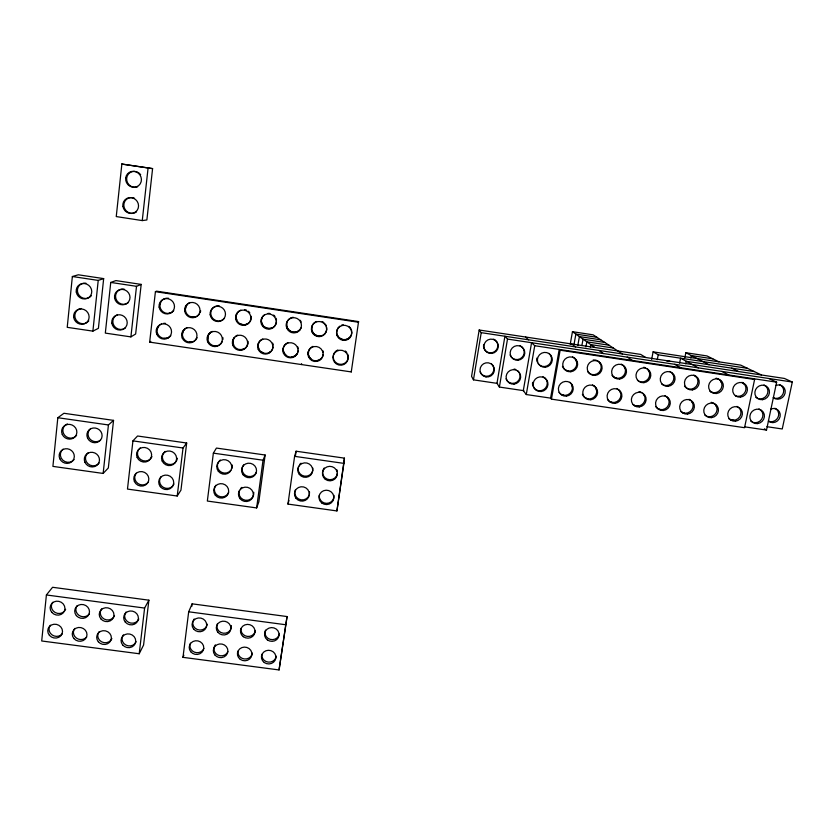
<?xml version="1.0" encoding="UTF-8"?>
<svg xmlns="http://www.w3.org/2000/svg" width="834" height="834" viewBox="0 0 834 834"><rect width="100%" height="100%" fill="white"/><g stroke="black" fill="none" stroke-linecap="round" stroke-linejoin="round"><path stroke-width="1.25" d="M358.568 321.59L358.505 322.247L155.416 291.671L149.661 342.128L351.27 371.922L358.568 321.59L156.5 291.16L155.416 291.671M57.827 417.719L52.907 466.383L103.145 473.441L108.326 467.957L113.549 420.378L63.947 413.278L57.827 417.719L108.43 424.954L113.549 420.378M72.36 276.513L67.22 327.335L92.897 331.129L98.402 328.346L103.666 278.608L78.323 274.793L72.36 276.513L98.224 280.412L103.666 278.608M343.9 463.381L344.432 458.137L296.091 451.215L294.6 456.344L287.98 504.08L336.926 510.94L343.9 463.381L294.6 456.344M46.402 594.965L41.7 640.981L139.205 653.752L143.573 645.057L148.89 600.178L52.573 587.282L46.402 594.965L144.605 608.069L148.89 600.178M92.897 331.129L98.224 280.412M121.858 164.058L116.249 216.569L142.26 220.583L146.867 219.968L152.591 168.614L121.858 164.058L152.591 168.614M110.745 282.434L105.324 333.1L130.896 336.884L135.65 333.986L141.186 284.404L115.936 280.589L110.745 282.434L136.515 286.312L141.186 284.404M336.926 510.94L344.432 458.137M103.145 473.441L108.43 424.954M142.26 220.583L148.066 168.176M130.896 336.884L136.515 286.312M132.929 440.873L127.477 489.078L177.215 496.022L180.947 490.142L186.68 443.01L137.558 436.005L132.929 440.873L183.021 448.004L186.68 443.01M351.27 371.922L351.375 371.026M139.205 653.752L144.605 608.069M177.215 496.022L183.021 448.004M182.98 657.348L188.682 611.791L192.133 603.837L287.052 616.555L279.056 669.942L182.98 657.348L183.866 655.17M191.81 606.391L192.133 603.837M213.368 453.143L207.343 501.046L256.643 507.927L258.842 501.849L265.129 455.01L216.433 448.067L213.368 453.143L263.033 460.212L265.129 455.01M256.643 507.927L263.033 460.212M295.382 456.281L296.091 451.215M279.056 669.942L287.052 616.555M645.745 357.505L640.679 354.408L479.175 330.003L471.564 376.332L473.451 379.845L497.585 383.432M473.451 379.845L481.228 332.662L479.175 330.003M499.389 387.059L507.499 339.073L504.914 336.248L496.981 383.338L499.389 387.059L523.856 390.687M526.275 394.534L534.73 345.724L531.571 342.711L523.304 390.604L526.275 394.534L550.482 398.11M551.451 399.142L560.135 350.197L559.218 349.415L550.586 398.131L551.451 399.142L744.553 427.706L754.593 379.501L752.737 378.584M570.216 344.254L572.458 331.692L593.141 334.83L622.425 353.981M574.042 344.317L575.877 334.1L596.904 337.29M577.816 345.412L579.401 336.592L600.793 339.834M581.892 345.578L583.049 339.167L604.817 342.461M585.916 346.902L586.834 341.836L608.976 345.193M590.305 347.111L590.753 344.609L613.303 348.018M651.656 359.423L653.105 351.865L740.707 365.125L761.463 374.977M657.255 359.788L658.214 354.804L653.105 351.865M679.606 363.165L680.586 358.193L698.36 367.867M684.85 357.723L685.84 352.719L706.971 355.93L718.887 361.82M685.788 363.832L686.288 361.299L754.29 371.568M690.823 358.109L691.323 355.565L712.83 358.828M744.658 426.841L766.509 430.073L776.642 382.18L768.906 378.511M481.228 332.662L784.429 378.448L792.3 382.035L782.25 428.968L766.915 426.695M287.98 504.08L288.939 500.473M301.282 364.531L301.627 363.676M149.661 342.128L150.766 341.377M188.682 611.791L285.437 624.708M658.214 354.804L747.379 368.294M507.499 339.073L792.3 382.035M534.73 345.724L776.642 382.18M560.135 350.197L754.593 379.501M731.679 368.159L738.434 371.505M685.84 352.719L709.015 364.729M721.931 371.422L728.78 374.966M674.716 364.302L680.648 367.711M764.361 428.77L766.509 430.073M627.251 357.14L632.276 360.424M572.458 331.692L594.83 347.476M599.041 350.457L603.43 353.553M571.811 344.004L575.606 346.913M525.618 337.019L528.537 339.813M666.752 360.976A6.974 6.672 -44.4 0 1 670.223 361.508M491.278 363.634A7.183 7.058 -34.9 0 1 490.892 374.893A7.183 7.058 -34.9 0 1 480.061 371.797M493.624 339.157A7.214 7.099 -41.3 0 1 497.408 347.976A7.214 7.099 -41.3 0 1 488.86 352.657A7.214 7.099 -41.3 0 1 483.584 344.651M770.918 408.962A7.339 6.891 -42.2 0 1 780.103 416.593A7.339 6.891 -42.2 0 1 768.343 421.118A7.308 6.86 -42.3 0 0 777.934 417.511A7.308 6.86 -42.3 0 0 774.838 408.222M775.901 385.423A7.381 6.922 -44 0 1 785.107 393.127A7.381 6.922 -44 0 1 773.306 397.672M779.811 384.776A7.35 6.901 -44 0 1 782.918 394.138A7.35 6.901 -44 0 1 773.316 397.839M519.968 345.641A7.35 7.204 -41.7 0 1 521.875 357.546A7.35 7.204 -41.7 0 1 510.085 354.982M517.487 370.546A7.318 7.162 -36.5 0 1 517.049 381.982A7.318 7.162 -36.5 0 1 506.04 378.844M514.067 369.055A7.318 7.162 -36.5 0 1 515.881 369.577M758.94 408.9A7.454 7.016 -41.9 0 1 761.65 419.231A7.454 7.016 -41.9 0 1 750.808 421.18M763.965 384.974A7.496 7.058 -43.8 0 1 766.665 395.379A7.496 7.058 -43.8 0 1 755.792 397.338M743.157 383.119A7.527 7.11 -43.7 0 1 744.408 384.495M733.753 420.065A7.485 7.068 -41.7 0 1 730.052 419.512M715.562 404.98A7.485 7.099 -41.5 0 1 716.396 406.638M720.451 380.898A7.527 7.141 -43.6 0 1 721.285 382.566M712.861 392.491A7.527 7.141 -43.6 0 1 711.048 391.97M695.16 375.905A7.527 7.162 -43.5 0 1 696.432 377.281M691.626 401.415A7.485 7.12 -41.2 0 1 692.47 403.083M684.099 412.955A7.485 7.12 -41.2 0 1 682.285 412.434M667.617 397.839A7.485 7.152 -40.9 0 1 668.472 399.507M660.121 409.4A7.485 7.152 -40.9 0 1 658.307 408.879M648.185 370.035A7.527 7.225 -43.2 0 1 649.05 371.714M643.546 394.253A7.485 7.183 -40.4 0 1 644.411 395.931M638 405.866A7.485 7.183 -40.4 0 1 634.257 405.314M599.688 362.738A7.527 7.277 -42.7 0 1 600.574 364.437M596.101 388.738A7.485 7.235 -39.3 0 1 596.498 390.593M587.814 398.683A7.485 7.235 -39.3 0 1 585.979 398.152M619.412 390.666A7.485 7.214 -39.9 0 1 620.288 392.334M611.979 402.259A7.485 7.214 -39.9 0 1 610.154 401.738M623.968 366.397A7.527 7.256 -43 0 1 624.843 368.075M616.493 378.073A7.527 7.256 -43 0 1 613.042 376.561M571.843 385.131A7.485 7.266 -38.5 0 1 572.26 386.986M563.576 395.087A7.485 7.266 -38.5 0 1 561.741 394.565M575.345 359.079A7.527 7.308 -42.3 0 1 576.638 362.654M567.933 370.807A7.527 7.308 -42.3 0 1 566.077 370.275M548.918 353.376A7.496 7.308 -41.9 0 1 549.168 364.479A7.496 7.308 -41.9 0 1 538.086 363.561M537.19 361.873A7.496 7.308 -41.9 0 1 536.846 358.067M543.017 376.707A7.454 7.266 -37.5 0 1 545.572 388.008A7.454 7.266 -37.5 0 1 533.854 387.82M532.957 386.142A7.454 7.266 -37.5 0 1 532.624 382.368M736.954 406.398A7.496 7.079 -41.7 0 1 739.716 416.791A7.496 7.079 -41.7 0 1 728.812 418.751M616.743 388.488A7.496 7.214 -39.9 0 1 619.162 399.767A7.496 7.214 -39.9 0 1 607.475 399.58M592.515 384.87A7.496 7.245 -39.3 0 1 594.308 396.89A7.496 7.245 -39.3 0 1 582.382 394.315M593.193 359.944A7.537 7.287 -42.7 0 1 600.501 370.254A7.537 7.287 -42.7 0 1 587.689 371.714M642.524 393.075A7.496 7.183 -40.4 0 1 643.285 403.354A7.496 7.183 -40.4 0 1 632.902 404.532M639.094 391.563A7.496 7.183 -40.4 0 1 640.919 392.084M647.163 368.816A7.537 7.235 -43.2 0 1 647.914 379.168A7.537 7.235 -43.2 0 1 637.499 380.356M643.723 367.294A7.537 7.235 -43.2 0 1 645.547 367.825M665.021 395.681A7.496 7.162 -40.8 0 1 667.346 406.919A7.496 7.162 -40.8 0 1 655.701 406.731M621.299 364.177A7.537 7.256 -43 0 1 623.717 375.54A7.537 7.256 -43 0 1 611.979 375.342M689.061 399.267A7.496 7.131 -41.2 0 1 691.918 409.692A7.496 7.131 -41.2 0 1 680.982 411.662M693.867 375.091A7.537 7.172 -43.5 0 1 696.14 386.392A7.537 7.172 -43.5 0 1 684.485 386.205M669.744 371.464A7.537 7.204 -43.3 0 1 672.642 381.993A7.537 7.204 -43.3 0 1 661.654 383.974M741.926 382.316A7.537 7.12 -43.7 0 1 745.179 391.938A7.537 7.12 -43.7 0 1 735.327 395.743M711.235 402.311A7.496 7.099 -41.5 0 1 716.333 412.403A7.496 7.099 -41.5 0 1 704.928 415.217M716.114 378.177A7.537 7.141 -43.6 0 1 721.222 388.352A7.537 7.141 -43.6 0 1 709.776 391.177M569.841 382.243A7.496 7.277 -38.5 0 1 570.06 393.294A7.496 7.277 -38.5 0 1 558.989 392.387M572.593 356.848A7.537 7.318 -42.3 0 1 574.438 368.982A7.537 7.318 -42.3 0 1 562.429 366.366M347.726 354.158A7.548 7.464 20.8 0 1 343.525 363.843A7.548 7.464 20.8 0 1 333.725 359.61A7.548 7.464 20.8 0 1 337.916 349.926M345.391 351.041A7.548 7.464 20.8 0 1 346.767 352.448M350.228 336.842A7.589 7.516 30.3 0 1 337.259 334.903M216.527 345.787A7.694 7.475 35.4 0 1 214.536 345.745M207.916 339.136A7.694 7.475 35.4 0 1 210.762 332.213M222.386 341.45A7.704 7.485 35.4 0 1 209.959 343.671A7.704 7.485 35.4 0 1 212.326 331.39M222.866 337.582A7.704 7.485 35.4 0 1 222.887 339.553M248.511 323.206A7.704 7.516 38.8 0 1 240.963 324.051M236.804 319.87A7.704 7.516 38.8 0 1 236.283 317.942M236.272 315.961A7.704 7.516 38.8 0 1 236.773 314.053M224.523 318.171A7.746 7.527 39.4 0 1 211.356 316.19A7.746 7.527 39.4 0 1 219.352 305.89M194.312 317.076A7.767 7.527 39.8 0 1 190.371 316.482M185.596 308.361A7.767 7.527 39.8 0 1 187.066 304.744M197.126 337.707A7.735 7.485 36.3 0 1 184.689 339.918A7.735 7.485 36.3 0 1 187.014 327.626M191.299 342.044A7.725 7.475 36.3 0 1 189.308 342.013M182.615 333.412A7.725 7.475 36.3 0 1 184.074 329.816M199.18 314.376A7.777 7.527 39.8 0 1 187.004 314.137A7.777 7.527 39.8 0 1 190.006 302.513M200.66 310.769A7.777 7.527 39.8 0 1 200.16 312.677M243.601 349.039A7.662 7.475 34.2 0 1 239.702 349.477M233.645 344.786A7.662 7.475 34.2 0 1 233.113 342.878M233.103 340.908A7.662 7.475 34.2 0 1 234.594 337.332M248.073 341.335A7.673 7.485 34.2 0 1 238.597 349.415A7.673 7.485 34.2 0 1 234.458 337.468M235.855 336.102A7.673 7.485 34.2 0 1 237.575 335.153M323.248 354.46A7.589 7.475 26.6 0 1 311.113 359.204A7.589 7.475 26.6 0 1 312.906 346.36M322.768 350.603A7.589 7.475 26.6 0 1 323.258 352.501M251.295 316.367A7.715 7.527 38.8 0 1 245.405 324.666A7.715 7.527 38.8 0 1 236.439 319.349A7.715 7.527 38.8 0 1 240.765 310.133M244.685 309.695A7.715 7.527 38.8 0 1 246.614 310.248M248.344 311.27A7.715 7.527 38.8 0 1 249.762 312.708M271.978 327.918A7.673 7.516 37.9 0 1 264.43 326.792M263.023 325.375A7.673 7.516 37.9 0 1 261.501 321.726M261.501 319.745A7.673 7.516 37.9 0 1 262.012 317.837M273.198 347.027A7.642 7.485 32.5 0 1 261.052 351.792A7.642 7.485 32.5 0 1 262.752 338.896M272.687 343.16A7.642 7.485 32.5 0 1 273.198 345.067M296.821 354.158A7.61 7.475 30.2 0 1 291.796 356.931M286.208 355.347A7.61 7.475 30.2 0 1 283.32 348.372M300.209 329.357A7.642 7.516 36.6 0 1 286.667 323.519M298.259 350.749A7.61 7.475 30.2 0 1 286.114 355.503A7.61 7.475 30.2 0 1 287.866 342.638M297.759 346.881A7.61 7.475 30.2 0 1 298.27 348.789M301.137 327.804A7.652 7.527 36.6 0 1 288.074 329.253A7.652 7.527 36.6 0 1 293.151 317.243M300.177 320.277A7.652 7.527 36.6 0 1 301.168 322.007M270.393 351.802A7.642 7.475 32.6 0 1 268.684 352.751M262.877 352.646A7.642 7.475 32.6 0 1 261.167 351.635M258.769 348.508A7.642 7.475 32.6 0 1 258.748 342.753M276.513 322.132A7.683 7.527 37.9 0 1 265.149 327.491A7.683 7.527 37.9 0 1 264.305 314.887M267.954 313.448A7.683 7.527 37.9 0 1 269.945 313.49M273.604 315.064A7.683 7.527 37.9 0 1 275.012 316.493M276.002 318.234A7.683 7.527 37.9 0 1 276.513 320.152M348.935 326.386A7.589 7.527 30.2 0 1 349.78 337.478A7.589 7.527 30.2 0 1 338.614 337.27A7.589 7.527 30.2 0 1 339.709 326.209M341.429 325.26A7.589 7.527 30.2 0 1 343.347 324.78M320.371 359.214A7.579 7.475 26.6 0 1 316.743 360.632M311.176 359.047A7.579 7.475 26.6 0 1 308.319 352.084M320.214 335.893A7.61 7.516 34.4 0 1 312.25 331.161M311.749 329.242A7.61 7.516 34.4 0 1 311.76 327.272M169.636 336.873A7.756 7.475 37 0 1 164.006 338.27M157.272 329.649A7.756 7.475 37 0 1 158.721 326.052M170.845 312.802A7.798 7.527 40.2 0 1 168.916 313.282M160.149 304.556A7.798 7.527 40.2 0 1 160.639 302.638M308.559 353.387A7.548 7.443 26.8 0 1 308.57 351.437M326.761 327.689A7.621 7.527 34.4 0 1 320.809 335.935A7.621 7.527 34.4 0 1 311.968 330.66A7.621 7.527 34.4 0 1 316.367 321.486M322.185 321.601A7.621 7.527 34.4 0 1 323.894 322.622M325.281 324.04A7.621 7.527 34.4 0 1 326.261 325.771M170.834 335.643A7.767 7.485 37 0 1 158.679 335.414A7.767 7.485 37 0 1 161.629 323.842M163.547 323.363A7.767 7.485 37 0 1 165.549 323.404M173.774 310.582A7.808 7.527 40.2 0 1 160.535 308.58A7.808 7.527 40.2 0 1 168.478 298.238M177.34 458.314A7.558 7.235 22.8 0 1 166.227 463.506A7.558 7.235 22.8 0 1 165.205 451.402M148.254 482.198A7.548 7.193 22.5 0 1 137.766 483.386A7.548 7.193 22.5 0 1 136.161 473.222M151.986 456.615A7.589 7.245 24.4 0 1 140.508 459.44A7.589 7.245 24.4 0 1 140.268 447.858M173.983 484.054A7.527 7.183 20.9 0 1 163.391 487.4A7.527 7.183 20.9 0 1 161.014 476.714M227.901 651.708A7.266 6.828 7.8 0 1 217.601 654.919A7.266 6.828 7.8 0 1 215.38 644.828M207.28 624.155A7.308 6.88 10.1 0 1 197.314 629.534A7.308 6.88 10.1 0 1 194.197 618.943M203.892 648.55A7.277 6.839 9.4 0 1 194.447 652.167A7.277 6.839 9.4 0 1 190.392 643.202M231.362 625.563A7.287 6.88 8.4 0 1 223.251 633.214A7.287 6.88 8.4 0 1 217.403 623.707M252.327 653.147A7.245 6.818 6.1 0 1 244.237 658.943A7.245 6.818 6.1 0 1 237.971 651.25M276.221 656.295A7.225 6.808 4.3 0 1 268.121 662.081A7.225 6.808 4.3 0 1 261.897 654.409M279.38 633.746A7.256 6.86 4.7 0 1 270.32 639.397A7.256 6.86 4.7 0 1 265.493 630.108M255.412 630.556A7.266 6.87 6.6 0 1 247.281 636.394A7.266 6.87 6.6 0 1 240.995 628.638M114.487 615.773A7.391 6.901 15.7 0 1 104.104 619.026A7.391 6.901 15.7 0 1 101.665 608.778M111.902 638.573A7.36 6.86 14.8 0 1 101.56 641.805A7.36 6.86 14.8 0 1 99.131 631.64M136.14 641.763A7.339 6.849 13.5 0 1 125.809 644.995A7.339 6.849 13.5 0 1 123.422 634.841M138.809 619.005A7.37 6.901 14.4 0 1 128.436 622.247A7.37 6.901 14.4 0 1 126.049 612.02M86.694 636.926A7.381 6.86 16 0 1 76.436 638.104A7.381 6.86 16 0 1 74.768 628.429M89.186 614.095A7.412 6.912 17 0 1 78.896 615.284A7.412 6.912 17 0 1 77.228 605.526M65.646 609.289A7.433 6.912 18.2 0 1 55.252 612.552A7.433 6.912 18.2 0 1 52.719 602.263M62.331 633.725A7.402 6.87 17.2 0 1 52.062 634.903A7.402 6.87 17.2 0 1 50.353 625.208M333.934 495.365A7.391 7.162 4.7 0 1 326.542 503.35A7.391 7.162 4.7 0 1 319.286 495.167M309.529 491.924A7.412 7.172 8.1 0 1 301.178 499.847A7.412 7.172 8.1 0 1 295.351 489.923M337.374 473.535A7.412 7.214 5.6 0 1 327.126 479.112A7.412 7.214 5.6 0 1 324.186 468.01M336.905 469.823A7.412 7.214 5.6 0 1 337.384 471.648M312.896 468.166A7.433 7.225 9.5 0 1 304.514 476.151A7.433 7.225 9.5 0 1 298.666 466.143M299.646 464.517A7.433 7.225 9.5 0 1 301.022 463.204M253.765 492.31A7.443 7.172 14.1 0 1 245.457 500.254A7.443 7.172 14.1 0 1 239.514 490.309M240.484 488.693A7.443 7.172 14.1 0 1 241.85 487.39M256.434 472.221A7.475 7.225 15.9 0 1 245.832 475.568A7.475 7.225 15.9 0 1 243.601 464.872M228.693 492.54A7.464 7.172 16.5 0 1 218.122 495.876A7.464 7.172 16.5 0 1 215.85 485.232M230.81 470.355A7.496 7.225 18.4 0 1 219.603 470.908A7.496 7.225 18.4 0 1 220.249 460.034M232.248 465.018A7.496 7.225 18.4 0 1 231.769 468.729M74.08 459.555A7.652 7.225 27.1 0 1 62.759 460.107A7.652 7.225 27.1 0 1 63.134 449.14M76.603 435.369A7.694 7.277 28.9 0 1 64.562 435.181A7.694 7.277 28.9 0 1 67.304 423.933M99.11 463.078A7.621 7.225 26.1 0 1 87.81 463.631A7.621 7.225 26.1 0 1 88.237 452.685M100.361 440.279A7.662 7.266 27.9 0 1 89.707 438.757A7.662 7.266 27.9 0 1 90.812 428.467M128.102 302.846A7.871 7.537 40.8 0 1 115.843 298.499A7.871 7.537 40.8 0 1 124.089 289.064M125.329 328.002A7.829 7.485 38.2 0 1 113.924 325.552A7.829 7.485 38.2 0 1 117.385 314.783M88.8 320.871A7.871 7.485 38.7 0 1 75.957 319.787A7.871 7.485 38.7 0 1 81.294 308.507M91.427 295.632A7.923 7.537 41 0 1 78.073 293.61A7.923 7.537 41 0 1 85.933 283.195M137.673 186.764A8.1 7.725 52.7 0 1 127.612 182.855A8.1 7.725 52.7 0 1 130.146 172.523A8.1 7.725 52.7 0 1 140.654 174.65M136.567 211.836A8.038 7.683 50.2 0 1 126.497 211.158A8.038 7.683 50.2 0 1 124.975 201.067A8.038 7.683 50.2 0 1 134.503 198.242M491.789 353.428A7.245 7.131 -41.2 0 0 496.96 342.034A7.245 7.131 -41.2 0 0 484.554 343.42A7.245 7.131 -41.2 0 0 491.789 353.428M485.993 376.916A7.204 7.079 -34.8 0 0 493.884 367.262A7.204 7.079 -34.8 0 0 481.645 365.428A7.204 7.079 -34.8 0 0 485.993 376.916M518.154 360.194A7.381 7.235 -41.6 0 0 523.46 348.602A7.381 7.235 -41.6 0 0 510.835 350.019A7.381 7.235 -41.6 0 0 518.154 360.194M514.057 384.099A7.339 7.183 -36.4 0 0 519.342 372.6A7.339 7.183 -36.4 0 0 506.77 374.007A7.339 7.183 -36.4 0 0 514.057 384.099M757.533 423.589A7.485 7.037 -41.9 0 0 763.256 412.079A7.485 7.037 -41.9 0 0 750.642 413.508A7.485 7.037 -41.9 0 0 757.533 423.589M762.557 399.674A7.527 7.079 -43.7 0 0 768.302 388.091A7.527 7.079 -43.7 0 0 755.656 389.509A7.527 7.079 -43.7 0 0 762.557 399.674M545.478 367.2A7.527 7.339 -41.8 0 0 550.93 355.409A7.527 7.339 -41.8 0 0 538.086 356.848A7.527 7.339 -41.8 0 0 545.478 367.2M541.203 391.521A7.485 7.297 -37.4 0 0 546.635 379.824A7.485 7.297 -37.4 0 0 533.833 381.263A7.485 7.297 -37.4 0 0 541.203 391.521M735.494 421.17A7.516 7.099 -41.6 0 0 741.217 409.598A7.516 7.099 -41.6 0 0 728.53 411.026A7.516 7.099 -41.6 0 0 735.494 421.17M615.065 403.333A7.527 7.245 -39.9 0 0 620.621 391.636A7.527 7.245 -39.9 0 0 607.83 393.075A7.527 7.245 -39.9 0 0 615.065 403.333M619.62 379.032A7.558 7.287 -42.9 0 0 625.208 367.252A7.558 7.287 -42.9 0 0 612.365 368.691A7.558 7.287 -42.9 0 0 619.62 379.032M590.785 399.726A7.527 7.277 -39.2 0 0 596.31 388.018A7.527 7.277 -39.2 0 0 583.498 389.457A7.527 7.277 -39.2 0 0 590.785 399.726M595.257 375.383A7.558 7.318 -42.6 0 0 600.803 363.593A7.558 7.318 -42.6 0 0 587.939 365.031A7.558 7.318 -42.6 0 0 595.257 375.383M639.282 406.919A7.527 7.214 -40.4 0 0 644.87 395.253A7.527 7.214 -40.4 0 0 632.099 396.692A7.527 7.214 -40.4 0 0 639.282 406.919M711.538 417.625A7.516 7.131 -41.4 0 0 717.23 406.022A7.516 7.131 -41.4 0 0 704.521 407.461A7.516 7.131 -41.4 0 0 711.538 417.625M643.921 382.66A7.558 7.256 -43.1 0 0 649.54 370.911A7.558 7.256 -43.1 0 0 636.717 372.35A7.558 7.256 -43.1 0 0 643.921 382.66M668.149 386.288A7.558 7.225 -43.3 0 0 673.809 374.56A7.558 7.225 -43.3 0 0 661.008 375.998A7.558 7.225 -43.3 0 0 668.149 386.288M663.437 410.495A7.527 7.183 -40.8 0 0 669.056 398.85A7.527 7.183 -40.8 0 0 656.306 400.289A7.527 7.183 -40.8 0 0 663.437 410.495M687.518 414.06A7.527 7.162 -41.1 0 0 693.169 402.447A7.527 7.162 -41.1 0 0 680.44 403.875A7.527 7.162 -41.1 0 0 687.518 414.06M692.324 389.905A7.558 7.204 -43.4 0 0 698.006 378.198A7.558 7.204 -43.4 0 0 685.225 379.626A7.558 7.204 -43.4 0 0 692.324 389.905M740.467 397.109A7.558 7.141 -43.6 0 0 746.221 385.444A7.558 7.141 -43.6 0 0 733.482 386.872A7.558 7.141 -43.6 0 0 740.467 397.109M716.427 393.512A7.558 7.172 -43.5 0 0 722.15 381.826A7.558 7.172 -43.5 0 0 709.39 383.254A7.558 7.172 -43.5 0 0 716.427 393.512M570.821 371.735A7.569 7.35 -42.2 0 0 576.336 359.913A7.569 7.35 -42.2 0 0 563.45 361.351A7.569 7.35 -42.2 0 0 570.821 371.735M566.442 396.119A7.527 7.297 -38.4 0 0 571.936 384.391A7.527 7.297 -38.4 0 0 559.093 385.829A7.527 7.297 -38.4 0 0 566.442 396.119M334.507 362.175A7.589 7.506 20.6 0 0 347.538 360.715A7.589 7.506 20.6 0 0 339.667 350.238A7.589 7.506 20.6 0 0 334.507 362.175M207.635 341.784A7.735 7.516 35.3 0 0 220.802 343.754A7.735 7.516 35.3 0 0 215.62 331.515A7.735 7.516 35.3 0 0 207.635 341.784M210.178 314.762A7.777 7.558 39.3 0 0 222.532 320.068A7.777 7.558 39.3 0 0 220.676 306.912A7.777 7.558 39.3 0 0 210.178 314.762M182.239 338.02A7.767 7.516 36.2 0 0 195.448 339.991A7.767 7.516 36.2 0 0 190.204 327.731A7.767 7.516 36.2 0 0 182.239 338.02M184.689 310.946A7.808 7.558 39.7 0 0 197.085 316.263A7.808 7.558 39.7 0 0 195.177 303.076A7.808 7.558 39.7 0 0 184.689 310.946M232.947 345.537A7.704 7.506 34.1 0 0 246.082 347.507A7.704 7.506 34.1 0 0 240.963 335.289A7.704 7.506 34.1 0 0 232.947 345.537M308.497 356.743A7.61 7.506 26.4 0 0 321.528 358.683A7.61 7.506 26.4 0 0 316.576 346.548A7.61 7.506 26.4 0 0 308.497 356.743M235.605 318.567A7.746 7.558 38.7 0 0 247.906 323.863A7.746 7.558 38.7 0 0 246.113 310.728A7.746 7.558 38.7 0 0 235.605 318.567M261.469 324.29A7.715 7.558 37.8 0 0 274.615 326.271A7.715 7.558 37.8 0 0 269.538 313.991A7.715 7.558 37.8 0 0 261.469 324.29M258.206 349.29A7.673 7.506 32.4 0 0 271.3 351.239A7.673 7.506 32.4 0 0 266.234 339.052A7.673 7.506 32.4 0 0 258.206 349.29M283.383 353.022A7.642 7.506 30 0 0 296.445 354.971A7.642 7.506 30 0 0 291.441 342.805A7.642 7.506 30 0 0 283.383 353.022M286.74 328.075A7.683 7.558 36.4 0 0 299.854 330.045A7.683 7.558 36.4 0 0 294.84 317.785A7.683 7.558 36.4 0 0 286.74 328.075M337.082 335.612A7.621 7.558 29.9 0 0 350.124 337.572A7.621 7.558 29.9 0 0 345.224 325.364A7.621 7.558 29.9 0 0 337.082 335.612M311.947 331.849A7.652 7.558 34.2 0 0 325.02 333.819A7.652 7.558 34.2 0 0 320.068 321.58A7.652 7.558 34.2 0 0 311.947 331.849M159.127 307.12A7.84 7.558 40.1 0 0 171.575 312.448A7.84 7.558 40.1 0 0 169.615 299.239A7.84 7.558 40.1 0 0 159.127 307.12M156.782 334.246A7.798 7.516 37 0 0 170.032 336.227A7.798 7.516 37 0 0 164.725 323.936A7.798 7.516 37 0 0 156.782 334.246M134.41 481.52A7.579 7.214 22.5 0 0 147.378 483.345A7.579 7.214 22.5 0 0 142.145 471.637A7.579 7.214 22.5 0 0 134.41 481.52M137.162 457.459A7.61 7.266 24.4 0 0 150.162 459.305A7.61 7.266 24.4 0 0 144.918 447.504A7.61 7.266 24.4 0 0 137.162 457.459M160.337 486.67A7.558 7.214 20.9 0 0 173.211 485.211A7.558 7.214 20.9 0 0 165.122 475.119A7.558 7.214 20.9 0 0 160.337 486.67M162.161 460.993A7.589 7.266 22.8 0 0 175.14 462.839A7.589 7.266 22.8 0 0 169.948 451.058A7.589 7.266 22.8 0 0 162.161 460.993M214.859 654.909A7.287 6.849 7.7 0 0 227.359 653.47A7.287 6.849 7.7 0 0 219.603 643.973A7.287 6.849 7.7 0 0 214.859 654.909M193.613 629.003A7.339 6.912 10.1 0 0 206.175 627.554A7.339 6.912 10.1 0 0 198.346 617.973A7.339 6.912 10.1 0 0 193.613 629.003M190.746 651.74A7.308 6.86 9.4 0 0 203.256 650.301A7.308 6.86 9.4 0 0 195.448 640.783A7.308 6.86 9.4 0 0 190.746 651.74M217.82 632.214A7.318 6.901 8.4 0 0 230.361 630.775A7.318 6.901 8.4 0 0 222.584 621.205A7.318 6.901 8.4 0 0 217.82 632.214M240.265 659.34A7.277 6.839 6 0 0 251.878 654.909A7.277 6.839 6 0 0 241.86 647.601A7.277 6.839 6 0 0 240.265 659.34M243.309 636.696A7.297 6.891 6.6 0 0 254.964 632.245A7.297 6.891 6.6 0 0 244.925 624.875A7.297 6.891 6.6 0 0 243.309 636.696M264.253 662.498A7.256 6.828 4.3 0 0 275.856 658.068A7.256 6.828 4.3 0 0 265.89 650.781A7.256 6.828 4.3 0 0 264.253 662.498M267.38 639.897A7.277 6.88 4.7 0 0 279.025 635.435A7.277 6.88 4.7 0 0 269.038 628.085A7.277 6.88 4.7 0 0 267.38 639.897M100.862 618.859A7.423 6.933 15.7 0 0 113.497 617.41A7.423 6.933 15.7 0 0 105.459 607.767A7.423 6.933 15.7 0 0 100.862 618.859M98.318 641.742A7.391 6.88 14.8 0 0 110.901 640.293A7.391 6.88 14.8 0 0 102.895 630.723A7.391 6.88 14.8 0 0 98.318 641.742M122.671 644.932A7.37 6.87 13.4 0 0 135.233 643.494A7.37 6.87 13.4 0 0 127.279 633.934A7.37 6.87 13.4 0 0 122.671 644.932M125.298 622.101A7.391 6.922 14.3 0 0 137.912 620.652A7.391 6.922 14.3 0 0 129.927 611.02A7.391 6.922 14.3 0 0 125.298 622.101M73.903 638.531A7.412 6.88 16 0 0 86.507 637.082A7.412 6.88 16 0 0 78.438 627.491A7.412 6.88 16 0 0 73.903 638.531M76.363 615.617A7.443 6.933 17 0 0 89.009 614.168A7.443 6.933 17 0 0 80.919 604.494A7.443 6.933 17 0 0 76.363 615.617M51.791 612.354A7.464 6.943 18.1 0 0 64.468 610.905A7.464 6.943 18.1 0 0 56.316 601.22A7.464 6.943 18.1 0 0 51.791 612.354M49.425 635.32A7.433 6.891 17.2 0 0 62.05 633.871A7.433 6.891 17.2 0 0 53.929 624.259A7.433 6.891 17.2 0 0 49.425 635.32M321.851 503.027A7.423 7.183 4.7 0 0 333.767 498.43A7.423 7.183 4.7 0 0 323.655 490.705A7.423 7.183 4.7 0 0 321.851 503.027M299.323 474.421A7.464 7.245 9.4 0 0 312.135 472.972A7.464 7.245 9.4 0 0 304.337 462.88A7.464 7.245 9.4 0 0 299.323 474.421M295.987 498.232A7.433 7.193 8.1 0 0 308.757 496.783A7.433 7.193 8.1 0 0 300.98 486.785A7.433 7.193 8.1 0 0 295.987 498.232M325.281 479.269A7.443 7.245 5.6 0 0 337.238 474.64A7.443 7.245 5.6 0 0 327.084 466.852A7.443 7.245 5.6 0 0 325.281 479.269M240.004 498.638A7.475 7.193 14 0 0 252.806 497.189A7.475 7.193 14 0 0 244.915 487.171A7.475 7.193 14 0 0 240.004 498.638M243.132 474.786A7.506 7.245 15.8 0 0 255.986 473.337A7.506 7.245 15.8 0 0 248.063 463.224A7.506 7.245 15.8 0 0 243.132 474.786M218.352 471.283A7.527 7.256 18.3 0 0 231.227 469.823A7.527 7.256 18.3 0 0 223.241 459.701A7.527 7.256 18.3 0 0 218.352 471.283M215.318 495.177A7.496 7.204 16.4 0 0 228.141 493.728A7.496 7.204 16.4 0 0 220.186 483.689A7.496 7.204 16.4 0 0 215.318 495.177M59.808 458.763A7.683 7.256 27.1 0 0 72.902 460.618A7.683 7.256 27.1 0 0 67.491 448.796A7.683 7.256 27.1 0 0 59.808 458.763M62.289 434.462A7.725 7.297 28.9 0 0 75.425 436.349A7.725 7.297 28.9 0 0 70.004 424.423A7.725 7.297 28.9 0 0 62.289 434.462M87.549 438.058A7.694 7.297 27.9 0 0 100.653 439.935A7.694 7.297 27.9 0 0 95.285 428.03A7.694 7.297 27.9 0 0 87.549 438.058M84.974 462.307A7.652 7.245 26 0 0 98.037 464.152A7.652 7.245 26 0 0 92.678 452.351A7.652 7.245 26 0 0 84.974 462.307M114.581 297.947A7.902 7.569 40.8 0 0 127.112 303.305A7.902 7.569 40.8 0 0 125.048 290.034A7.902 7.569 40.8 0 0 114.581 297.947M111.85 323.248A7.86 7.516 38.1 0 0 124.339 328.565A7.86 7.516 38.1 0 0 122.275 315.398A7.86 7.516 38.1 0 0 111.85 323.248M76.29 292.077A7.954 7.569 41 0 0 88.904 297.457A7.954 7.569 41 0 0 86.757 284.144A7.954 7.569 41 0 0 76.29 292.077M73.705 317.462A7.902 7.516 38.7 0 0 86.267 322.789A7.902 7.516 38.7 0 0 84.119 309.581A7.902 7.516 38.7 0 0 73.705 317.462M122.911 206.384A8.079 7.715 50.2 0 0 135.608 211.93A8.079 7.715 50.2 0 0 133.534 198.273A8.079 7.715 50.2 0 0 122.911 206.384M125.684 178.069A8.131 7.756 52.7 0 0 136.713 186.753A8.131 7.756 52.7 0 0 138.204 173.076A8.131 7.756 52.7 0 0 125.684 178.069"/></g></svg>
